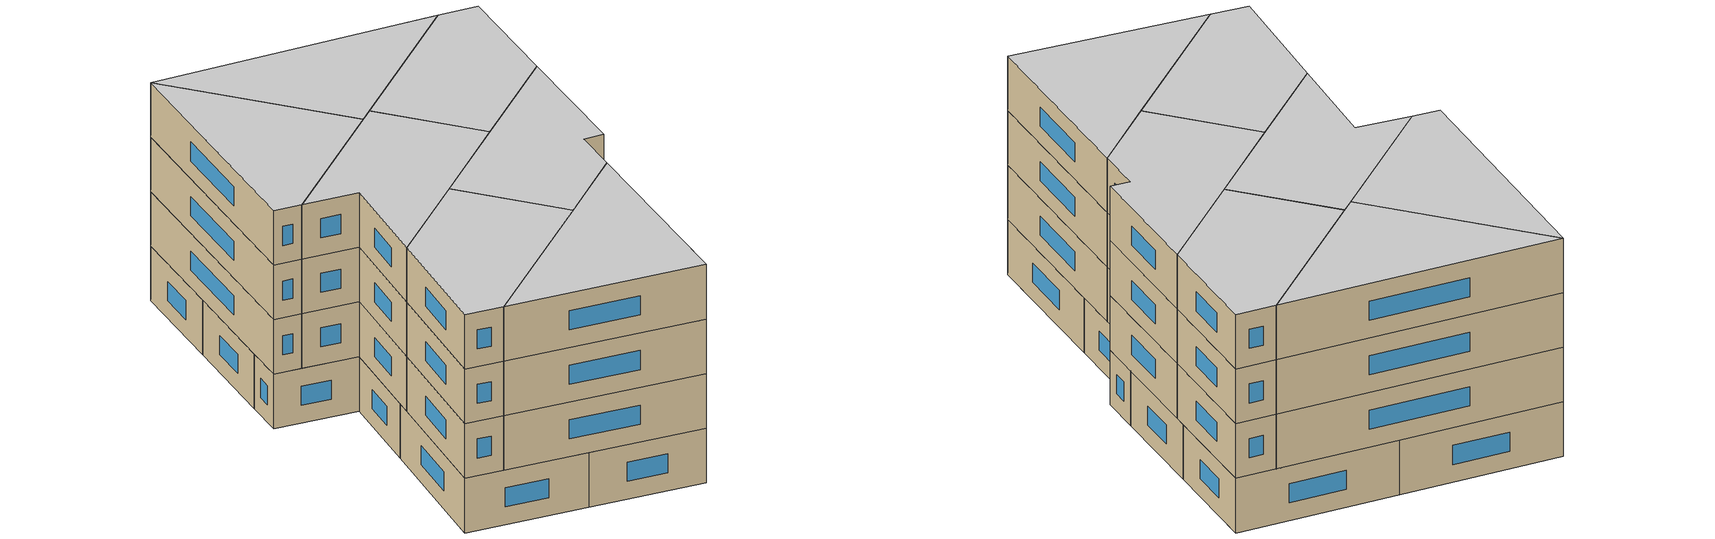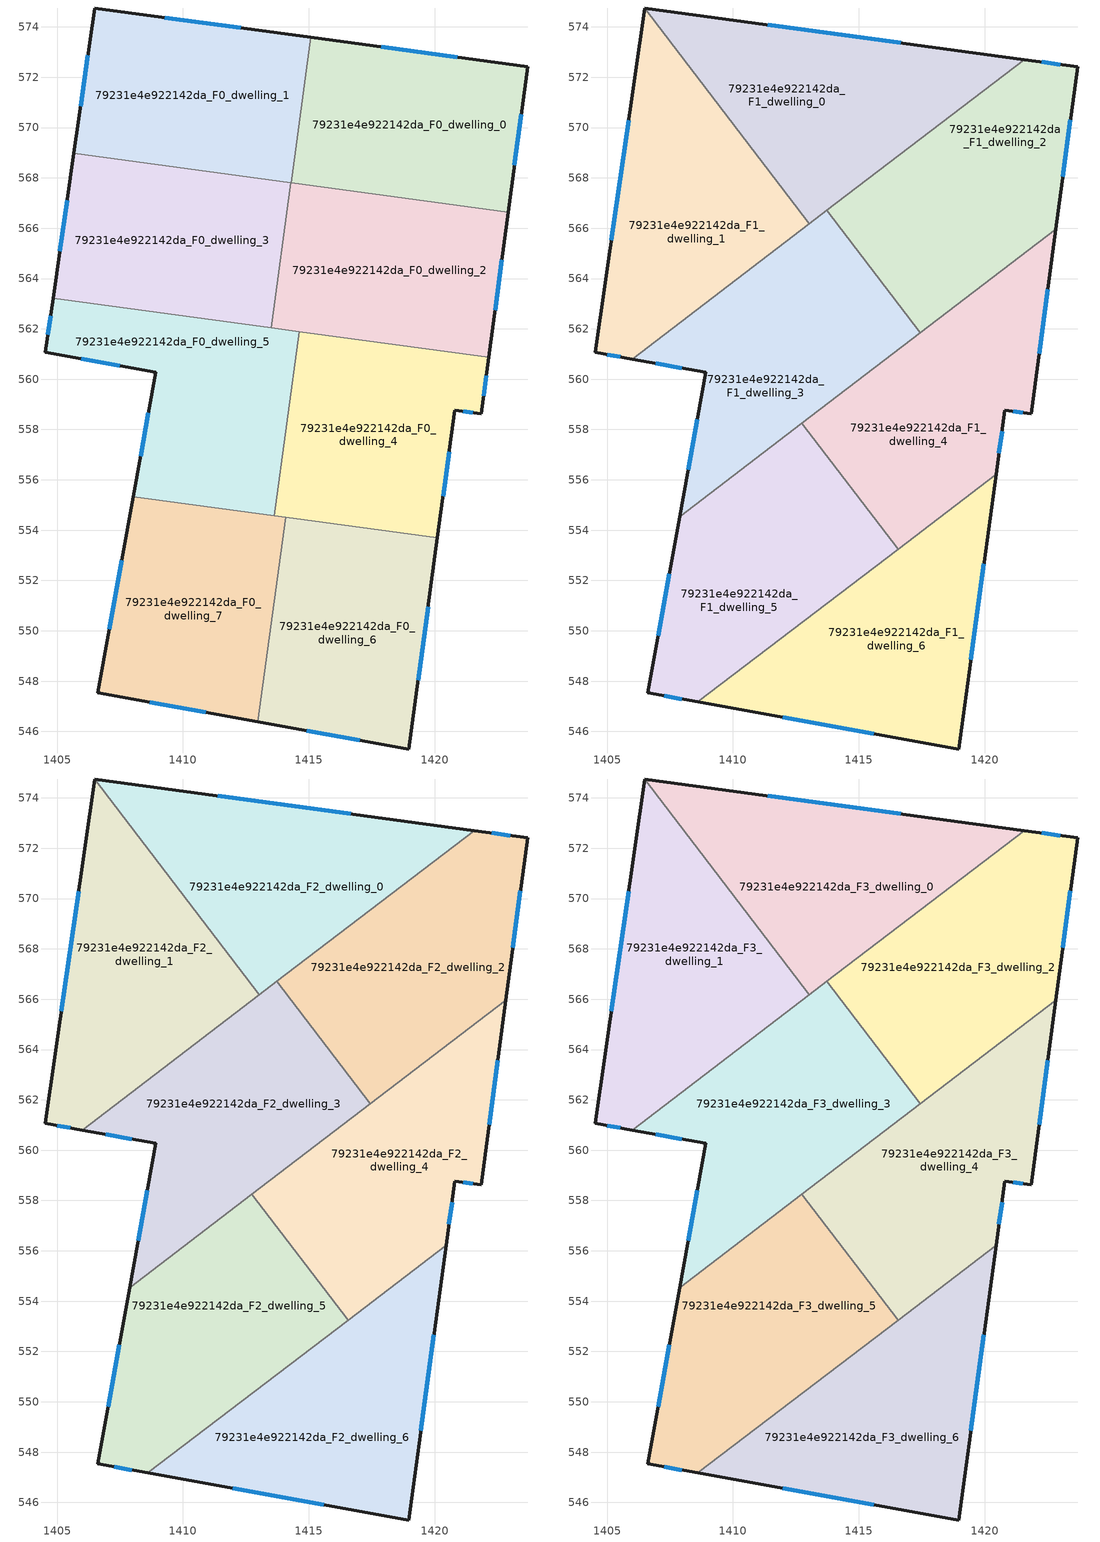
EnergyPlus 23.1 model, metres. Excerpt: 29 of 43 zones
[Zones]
79231e4e922142da_F0_dwelling_0
 floor ground (EU_floor_Construction): 1423.69,572.41 1422.92,566.63 1414.3,567.8 1415.08,573.58 z0
 wall outside (EU_wall_Construction): 1422.92,566.63 1423.69,572.41 1415.08,573.58 z0:3
 wall to 79231e4e922142da_F0_dwelling_1 (EU_wall_Construction): 1415.08,573.58 1414.3,567.8 z0:3
 wall to 79231e4e922142da_F0_dwelling_2 (EU_wall_Construction): 1414.3,567.8 1422.92,566.63 z0:3
 window (EU_Window_Construction): 1420.89,572.79 1417.88,573.2 / 1423.17,568.51 1423.44,570.53 z0.98:2.02
79231e4e922142da_F0_dwelling_1
 floor ground (EU_floor_Construction): 1415.08,573.58 1414.3,567.8 1405.66,568.98 1406.48,574.75 z0
 wall outside (EU_wall_Construction): 1415.08,573.58 1406.48,574.75 1405.66,568.98 z0:3
 wall to 79231e4e922142da_F0_dwelling_3 (EU_wall_Construction): 1405.66,568.98 1414.29,567.8 z0:3
 wall to 79231e4e922142da_F0_dwelling_2 (EU_wall_Construction): 1414.29,567.8 1414.3,567.8 z0:3
 window (EU_Window_Construction): 1412.29,573.96 1409.28,574.37 / 1406.22,572.87 1405.93,570.85 z0.98:2.02
79231e4e922142da_F0_dwelling_2
 floor ground (EU_floor_Construction): 1422.92,566.63 1422.15,560.86 1413.5,562.04 1414.29,567.8 z0
 wall outside (EU_wall_Construction): 1422.15,560.86 1422.92,566.63 z0:3
 wall to 79231e4e922142da_F0_dwelling_3 (EU_wall_Construction): 1414.29,567.8 1413.5,562.04 z0:3
 wall to 79231e4e922142da_F0_dwelling_4 (EU_wall_Construction): 1414.62,561.89 1422.15,560.86 z0:3
 wall to 79231e4e922142da_F0_dwelling_5 (EU_wall_Construction): 1413.5,562.04 1414.62,561.89 z0:3
 window (EU_Window_Construction): 1422.4,562.74 1422.67,564.75 z0.98:2.02
79231e4e922142da_F0_dwelling_3
 floor ground (EU_floor_Construction): 1414.29,567.8 1413.5,562.04 1404.84,563.22 1405.66,568.98 z0
 wall outside (EU_wall_Construction): 1405.66,568.98 1404.84,563.22 z0:3
 wall to 79231e4e922142da_F0_dwelling_5 (EU_wall_Construction): 1404.84,563.22 1413.5,562.04 z0:3
 window (EU_Window_Construction): 1405.39,567.1 1405.11,565.09 z0.98:2.02
 ceiling adiabatic (EU_roof_Construction): 1413.5,562.04 1414.07,566.25 1413.72,566.71 1408.5,562.72 z3
79231e4e922142da_F0_dwelling_4
 floor ground (EU_floor_Construction): 1422.15,560.86 1421.85,558.62 1420.8,558.76 1420.11,553.69 1413.62,554.58 1414.62,561.89 z0
 wall outside (EU_wall_Construction): 1420.11,553.69 1420.8,558.76 1421.85,558.62 1422.15,560.86 z0:3
 wall to 79231e4e922142da_F0_dwelling_5 (EU_wall_Construction): 1414.62,561.89 1413.62,554.58 z0:3
 wall to 79231e4e922142da_F0_dwelling_6 (EU_wall_Construction): 1414.08,554.51 1420.11,553.69 z0:3
 wall to 79231e4e922142da_F0_dwelling_7 (EU_wall_Construction): 1413.62,554.57 1414.08,554.51 z0:3
 window (EU_Window_Construction): 1421.95,559.35 1422.06,560.13 / 1421.15,558.72 1421.51,558.67 / 1420.34,555.34 1420.58,557.11 z0.98:2.02
 ceiling adiabatic (EU_roof_Construction): 1417.07,561.55 1414.62,561.89 1414.28,559.43 z3
79231e4e922142da_F0_dwelling_5
 floor ground (EU_floor_Construction): 1414.62,561.89 1413.62,554.58 1408.02,555.34 1408.91,560.27 1404.53,561.06 1404.84,563.22 z0
 wall outside (EU_wall_Construction): 1404.84,563.22 1404.53,561.06 1408.91,560.27 1408.02,555.34 z0:3
 wall to 79231e4e922142da_F0_dwelling_7 (EU_wall_Construction): 1408.02,555.34 1413.62,554.58 z0:3
 window (EU_Window_Construction): 1405.96,560.81 1407.49,560.53 / 1404.74,562.52 1404.63,561.76 / 1408.62,558.67 1408.31,556.94 z0.98:2.02
79231e4e922142da_F0_dwelling_6
 floor ground (EU_floor_Construction): 1420.11,553.69 1418.97,545.3 1412.98,546.38 1414.08,554.51 z0
 wall outside (EU_wall_Construction): 1412.98,546.38 1418.97,545.3 1420.11,553.69 z0:3
 wall to 79231e4e922142da_F0_dwelling_7 (EU_wall_Construction): 1414.08,554.51 1412.98,546.38 z0:3
 window (EU_Window_Construction): 1414.93,546.03 1417.02,545.65 / 1419.35,548.03 1419.74,550.96 z0.98:2.02
79231e4e922142da_F0_dwelling_7
 floor ground (EU_floor_Construction): 1414.08,554.51 1412.98,546.38 1406.61,547.53 1408.02,555.34 z0
 wall outside (EU_wall_Construction): 1408.02,555.34 1406.61,547.53 1412.98,546.38 z0:3
 window (EU_Window_Construction): 1408.68,547.16 1410.91,546.76 / 1407.56,552.8 1407.07,550.07 z0.98:2.02
79231e4e922142da_F1_dwelling_0
 floor to 79231e4e922142da_F0_dwelling_1 (EU_floor_Construction): 1415.08,573.58 1414.3,567.8 1411.5,568.18 1406.48,574.75 z3
 floor to 79231e4e922142da_F0_dwelling_0 (EU_floor_Construction): 1421.57,572.7 1415.03,567.7 1414.3,567.8 1415.08,573.58 z3
 floor to 79231e4e922142da_F0_dwelling_3 (EU_floor_Construction): 1414.29,567.8 1414.18,567.06 1413.03,566.18 1411.5,568.18 z3
 floor to 79231e4e922142da_F0_dwelling_2 (EU_floor_Construction): 1415.03,567.7 1414.18,567.06 1414.29,567.8 z3
 wall outside (EU_wall_Construction): 1421.57,572.7 1406.48,574.75 z3:6
 wall to 79231e4e922142da_F1_dwelling_1 (EU_wall_Construction): 1406.48,574.75 1413.03,566.18 z3:6
 wall to 79231e4e922142da_F1_dwelling_2 (EU_wall_Construction): 1413.72,566.71 1421.57,572.7 z3:6
 wall to 79231e4e922142da_F1_dwelling_3 (EU_wall_Construction): 1413.03,566.18 1413.72,566.71 z3:6
 window (EU_Window_Construction): 1416.67,573.37 1411.39,574.08 z3.98:5.02
79231e4e922142da_F1_dwelling_1
 floor to 79231e4e922142da_F0_dwelling_3 (EU_floor_Construction): 1411.5,568.18 1413.03,566.18 1408.5,562.72 1404.84,563.22 1405.66,568.98 z3
 floor to 79231e4e922142da_F0_dwelling_5 (EU_floor_Construction): 1408.5,562.72 1405.99,560.8 1404.53,561.06 1404.84,563.22 z3
 floor to 79231e4e922142da_F0_dwelling_1 (EU_floor_Construction): 1406.48,574.75 1411.5,568.18 1405.66,568.98 z3
 wall outside (EU_wall_Construction): 1406.48,574.75 1404.53,561.06 1405.99,560.8 z3:6
 wall to 79231e4e922142da_F1_dwelling_3 (EU_wall_Construction): 1405.99,560.8 1413.03,566.18 z3:6
 window (EU_Window_Construction): 1405.85,570.3 1405.17,565.51 / 1405.01,560.98 1405.51,560.89 z3.98:5.02
79231e4e922142da_F1_dwelling_2
 floor to 79231e4e922142da_F0_dwelling_0 (EU_floor_Construction): 1423.69,572.41 1422.92,566.63 1415.03,567.7 1421.57,572.7 z3
 floor to 79231e4e922142da_F0_dwelling_2 (EU_floor_Construction): 1422.92,566.63 1422.83,565.95 1417.44,561.84 1414.07,566.25 1414.18,567.06 1415.03,567.7 z3
 floor to 79231e4e922142da_F0_dwelling_3 (EU_floor_Construction): 1414.18,567.06 1414.07,566.25 1413.72,566.71 z3
 wall outside (EU_wall_Construction): 1422.83,565.95 1423.69,572.41 1421.57,572.7 z3:6
 wall to 79231e4e922142da_F1_dwelling_3 (EU_wall_Construction): 1413.72,566.71 1417.44,561.84 z3:6
 wall to 79231e4e922142da_F1_dwelling_4 (EU_wall_Construction): 1417.44,561.84 1422.83,565.95 z3:6
 window (EU_Window_Construction): 1423.11,568.05 1423.41,570.31 / 1423,572.5 1422.26,572.61 z3.98:5.02
79231e4e922142da_F1_dwelling_3
 floor to 79231e4e922142da_F0_dwelling_5 (EU_floor_Construction): 1414.62,561.89 1414.28,559.43 1408.79,555.23 1408.02,555.34 1408.91,560.27 1405.99,560.8 1408.5,562.72 z3
 floor to 79231e4e922142da_F0_dwelling_7 (EU_floor_Construction): 1408.79,555.23 1407.88,554.54 1408.02,555.34 z3
 floor to 79231e4e922142da_F0_dwelling_2 (EU_floor_Construction): 1414.07,566.25 1417.44,561.84 1417.07,561.55 1413.5,562.04 z3
 floor adiabatic (EU_floor_Construction): 1414.07,566.25 1413.5,562.04 1417.07,561.55 1414.28,559.43 1414.62,561.89 1408.5,562.72 1413.72,566.71 z3
 wall outside (EU_wall_Construction): 1405.99,560.8 1408.91,560.27 1407.88,554.54 z3:6
 wall to 79231e4e922142da_F1_dwelling_5 (EU_wall_Construction): 1407.88,554.54 1412.74,558.25 z3:6
 wall to 79231e4e922142da_F1_dwelling_4 (EU_wall_Construction): 1412.74,558.25 1417.44,561.84 z3:6
 window (EU_Window_Construction): 1406.94,560.63 1407.96,560.44 / 1408.58,558.41 1408.22,556.4 z3.98:5.02
79231e4e922142da_F1_dwelling_4
 floor to 79231e4e922142da_F0_dwelling_2 (EU_floor_Construction): 1422.83,565.95 1422.15,560.86 1417.07,561.55 z3
 floor to 79231e4e922142da_F0_dwelling_4 (EU_floor_Construction): 1422.15,560.86 1421.85,558.62 1420.8,558.76 1420.46,556.22 1417.6,554.03 1415.77,554.28 1413.91,556.72 1414.28,559.43 1417.07,561.55 z3
 floor to 79231e4e922142da_F0_dwelling_5 (EU_floor_Construction): 1414.28,559.43 1413.91,556.72 1412.74,558.25 z3
 floor to 79231e4e922142da_F0_dwelling_6 (EU_floor_Construction): 1417.6,554.03 1416.56,553.25 1415.77,554.28 z3
 wall outside (EU_wall_Construction): 1420.46,556.22 1420.8,558.76 1421.85,558.62 1422.83,565.95 z3:6
 wall to 79231e4e922142da_F1_dwelling_5 (EU_wall_Construction): 1412.74,558.25 1416.56,553.25 z3:6
 wall to 79231e4e922142da_F1_dwelling_6 (EU_wall_Construction): 1416.56,553.25 1420.46,556.22 z3:6
 window (EU_Window_Construction): 1422.17,561.01 1422.51,563.57 / 1421.15,558.72 1421.51,558.67 / 1420.57,557.05 1420.69,557.93 z3.98:5.02
79231e4e922142da_F1_dwelling_5
 floor to 79231e4e922142da_F0_dwelling_7 (EU_floor_Construction): 1414.08,554.51 1413.6,550.99 1408.61,547.17 1406.61,547.53 1407.88,554.54 1408.79,555.23 z3
 floor to 79231e4e922142da_F0_dwelling_5 (EU_floor_Construction): 1412.74,558.25 1413.91,556.72 1413.62,554.58 1408.79,555.23 z3
 floor to 79231e4e922142da_F0_dwelling_6 (EU_floor_Construction): 1415.77,554.28 1416.56,553.25 1413.6,550.99 1414.08,554.51 z3
 floor to 79231e4e922142da_F0_dwelling_4 (EU_floor_Construction): 1413.91,556.72 1415.77,554.28 1413.62,554.58 z3
 wall outside (EU_wall_Construction): 1407.88,554.54 1406.61,547.53 1408.61,547.17 z3:6
 wall to 79231e4e922142da_F1_dwelling_6 (EU_wall_Construction): 1408.61,547.17 1416.56,553.25 z3:6
 window (EU_Window_Construction): 1407.47,552.26 1407.03,549.81 / 1407.26,547.41 1407.96,547.29 z3.98:5.02
79231e4e922142da_F1_dwelling_6
 floor to 79231e4e922142da_F0_dwelling_6 (EU_floor_Construction): 1420.11,553.69 1418.97,545.3 1412.98,546.38 1413.6,550.99 1417.6,554.03 z3
 floor to 79231e4e922142da_F0_dwelling_7 (EU_floor_Construction): 1413.6,550.99 1412.98,546.38 1408.61,547.17 z3
 floor to 79231e4e922142da_F0_dwelling_4 (EU_floor_Construction): 1420.46,556.22 1420.11,553.69 1417.6,554.03 z3
 wall outside (EU_wall_Construction): 1408.61,547.17 1418.97,545.3 1420.46,556.22 z3:6
 window (EU_Window_Construction): 1419.46,548.85 1419.98,552.67 / 1411.98,546.56 1415.6,545.91 z3.98:5.02
79231e4e922142da_F2_dwelling_0
 floor to 79231e4e922142da_F1_dwelling_0 (EU_floor_Construction): 1421.57,572.7 1413.03,566.18 1406.48,574.75 z6
 wall outside (EU_wall_Construction): 1421.57,572.7 1406.48,574.75 z6:9
 wall to 79231e4e922142da_F2_dwelling_1 (EU_wall_Construction): 1406.48,574.75 1413.03,566.18 z6:9
 wall to 79231e4e922142da_F2_dwelling_2 (EU_wall_Construction): 1413.72,566.71 1421.57,572.7 z6:9
 wall to 79231e4e922142da_F2_dwelling_3 (EU_wall_Construction): 1413.03,566.18 1413.72,566.71 z6:9
 window (EU_Window_Construction): 1416.67,573.37 1411.39,574.08 z6.98:8.02
79231e4e922142da_F2_dwelling_1
 floor to 79231e4e922142da_F1_dwelling_1 (EU_floor_Construction): 1406.48,574.75 1413.03,566.18 1405.99,560.8 1404.53,561.06 z6
 wall outside (EU_wall_Construction): 1406.48,574.75 1404.53,561.06 1405.99,560.8 z6:9
 wall to 79231e4e922142da_F2_dwelling_3 (EU_wall_Construction): 1405.99,560.8 1413.03,566.18 z6:9
 window (EU_Window_Construction): 1405.85,570.3 1405.17,565.51 / 1405.01,560.98 1405.51,560.89 z6.98:8.02
79231e4e922142da_F2_dwelling_2
 floor to 79231e4e922142da_F1_dwelling_2 (EU_floor_Construction): 1423.69,572.41 1422.83,565.95 1417.44,561.84 1413.72,566.71 1421.57,572.7 z6
 wall outside (EU_wall_Construction): 1422.83,565.95 1423.69,572.41 1421.57,572.7 z6:9
 wall to 79231e4e922142da_F2_dwelling_3 (EU_wall_Construction): 1413.72,566.71 1417.44,561.84 z6:9
 wall to 79231e4e922142da_F2_dwelling_4 (EU_wall_Construction): 1417.44,561.84 1422.83,565.95 z6:9
 window (EU_Window_Construction): 1423.11,568.05 1423.41,570.31 / 1423,572.5 1422.26,572.61 z6.98:8.02
79231e4e922142da_F2_dwelling_3
 floor to 79231e4e922142da_F1_dwelling_3 (EU_floor_Construction): 1413.72,566.71 1417.44,561.84 1407.88,554.54 1408.91,560.27 1405.99,560.8 z6
 wall outside (EU_wall_Construction): 1405.99,560.8 1408.91,560.27 1407.88,554.54 z6:9
 wall to 79231e4e922142da_F2_dwelling_5 (EU_wall_Construction): 1407.88,554.54 1412.74,558.25 z6:9
 wall to 79231e4e922142da_F2_dwelling_4 (EU_wall_Construction): 1412.74,558.25 1417.44,561.84 z6:9
 window (EU_Window_Construction): 1406.94,560.63 1407.96,560.44 / 1408.58,558.41 1408.22,556.4 z6.98:8.02
79231e4e922142da_F2_dwelling_4
 floor to 79231e4e922142da_F1_dwelling_4 (EU_floor_Construction): 1422.83,565.95 1421.85,558.62 1420.8,558.76 1420.46,556.22 1416.56,553.25 1412.74,558.25 z6
 wall outside (EU_wall_Construction): 1420.46,556.22 1420.8,558.76 1421.85,558.62 1422.83,565.95 z6:9
 wall to 79231e4e922142da_F2_dwelling_5 (EU_wall_Construction): 1412.74,558.25 1416.56,553.25 z6:9
 wall to 79231e4e922142da_F2_dwelling_6 (EU_wall_Construction): 1416.56,553.25 1420.46,556.22 z6:9
 window (EU_Window_Construction): 1422.17,561.01 1422.51,563.57 / 1421.15,558.72 1421.51,558.67 / 1420.57,557.05 1420.69,557.93 z6.98:8.02
79231e4e922142da_F2_dwelling_5
 floor to 79231e4e922142da_F1_dwelling_5 (EU_floor_Construction): 1412.74,558.25 1416.56,553.25 1408.61,547.17 1406.61,547.53 1407.88,554.54 z6
 wall outside (EU_wall_Construction): 1407.88,554.54 1406.61,547.53 1408.61,547.17 z6:9
 wall to 79231e4e922142da_F2_dwelling_6 (EU_wall_Construction): 1408.61,547.17 1416.56,553.25 z6:9
 window (EU_Window_Construction): 1407.47,552.26 1407.03,549.81 / 1407.26,547.41 1407.96,547.29 z6.98:8.02
79231e4e922142da_F2_dwelling_6
 floor to 79231e4e922142da_F1_dwelling_6 (EU_floor_Construction): 1420.46,556.22 1418.97,545.3 1408.61,547.17 z6
 wall outside (EU_wall_Construction): 1408.61,547.17 1418.97,545.3 1420.46,556.22 z6:9
 window (EU_Window_Construction): 1419.46,548.85 1419.98,552.67 / 1411.98,546.56 1415.6,545.91 z6.98:8.02
79231e4e922142da_F3_dwelling_0
 floor to 79231e4e922142da_F2_dwelling_0 (EU_floor_Construction): 1421.57,572.7 1413.03,566.18 1406.48,574.75 z9
 wall outside (EU_wall_Construction): 1421.57,572.7 1406.48,574.75 z9:12
 wall to 79231e4e922142da_F3_dwelling_1 (EU_wall_Construction): 1406.48,574.75 1413.03,566.18 z9:12
 wall to 79231e4e922142da_F3_dwelling_2 (EU_wall_Construction): 1413.72,566.71 1421.57,572.7 z9:12
 wall to 79231e4e922142da_F3_dwelling_3 (EU_wall_Construction): 1413.03,566.18 1413.72,566.71 z9:12
 window (EU_Window_Construction): 1416.67,573.37 1411.39,574.08 z9.98:11.02
 ceiling to 79231e4e922142da_F4_dwelling_0 (EU_floor_Construction): 1421.57,572.7 1406.48,574.75 1413.03,566.18 z12
79231e4e922142da_F3_dwelling_1
 floor to 79231e4e922142da_F2_dwelling_1 (EU_floor_Construction): 1406.48,574.75 1413.03,566.18 1405.99,560.8 1404.53,561.06 z9
 wall outside (EU_wall_Construction): 1406.48,574.75 1404.53,561.06 1405.99,560.8 z9:12
 wall to 79231e4e922142da_F3_dwelling_3 (EU_wall_Construction): 1405.99,560.8 1413.03,566.18 z9:12
 window (EU_Window_Construction): 1405.85,570.3 1405.17,565.51 / 1405.01,560.98 1405.51,560.89 z9.98:11.02
 ceiling to 79231e4e922142da_F4_dwelling_1 (EU_floor_Construction): 1413.03,566.18 1406.48,574.75 1404.53,561.06 1405.99,560.8 z12
79231e4e922142da_F3_dwelling_2
 floor to 79231e4e922142da_F2_dwelling_2 (EU_floor_Construction): 1423.69,572.41 1422.83,565.95 1417.44,561.84 1413.72,566.71 1421.57,572.7 z9
 wall outside (EU_wall_Construction): 1422.83,565.95 1423.69,572.41 1421.57,572.7 z9:12
 wall to 79231e4e922142da_F3_dwelling_3 (EU_wall_Construction): 1413.72,566.71 1417.44,561.84 z9:12
 wall to 79231e4e922142da_F3_dwelling_4 (EU_wall_Construction): 1417.44,561.84 1422.83,565.95 z9:12
 window (EU_Window_Construction): 1423.11,568.05 1423.41,570.31 / 1423,572.5 1422.26,572.61 z9.98:11.02
 ceiling to 79231e4e922142da_F4_dwelling_2 (EU_floor_Construction): 1422.83,565.95 1423.69,572.41 1421.57,572.7 1413.72,566.71 1417.44,561.84 z12
79231e4e922142da_F3_dwelling_3
 floor to 79231e4e922142da_F2_dwelling_3 (EU_floor_Construction): 1413.72,566.71 1417.44,561.84 1407.88,554.54 1408.91,560.27 1405.99,560.8 z9
 wall outside (EU_wall_Construction): 1405.99,560.8 1408.91,560.27 1407.88,554.54 z9:12
 wall to 79231e4e922142da_F3_dwelling_5 (EU_wall_Construction): 1407.88,554.54 1412.74,558.25 z9:12
 wall to 79231e4e922142da_F3_dwelling_4 (EU_wall_Construction): 1412.74,558.25 1417.44,561.84 z9:12
 window (EU_Window_Construction): 1406.94,560.63 1407.96,560.44 / 1408.58,558.41 1408.22,556.4 z9.98:11.02
 ceiling to 79231e4e922142da_F4_dwelling_3 (EU_floor_Construction): 1417.44,561.84 1413.72,566.71 1405.99,560.8 1408.91,560.27 1407.88,554.54 z12
79231e4e922142da_F3_dwelling_4
 floor to 79231e4e922142da_F2_dwelling_4 (EU_floor_Construction): 1422.83,565.95 1421.85,558.62 1420.8,558.76 1420.46,556.22 1416.56,553.25 1412.74,558.25 z9
 wall outside (EU_wall_Construction): 1420.46,556.22 1420.8,558.76 1421.85,558.62 1422.83,565.95 z9:12
 wall to 79231e4e922142da_F3_dwelling_5 (EU_wall_Construction): 1412.74,558.25 1416.56,553.25 z9:12
 wall to 79231e4e922142da_F3_dwelling_6 (EU_wall_Construction): 1416.56,553.25 1420.46,556.22 z9:12
 window (EU_Window_Construction): 1422.17,561.01 1422.51,563.57 / 1421.15,558.72 1421.51,558.67 / 1420.57,557.05 1420.69,557.93 z9.98:11.02
 ceiling to 79231e4e922142da_F4_dwelling_4 (EU_floor_Construction): 1420.46,556.22 1420.8,558.76 1421.85,558.62 1422.83,565.95 1412.74,558.25 1416.56,553.25 z12
79231e4e922142da_F3_dwelling_5
 floor to 79231e4e922142da_F2_dwelling_5 (EU_floor_Construction): 1412.74,558.25 1416.56,553.25 1408.61,547.17 1406.61,547.53 1407.88,554.54 z9
 wall outside (EU_wall_Construction): 1407.88,554.54 1406.61,547.53 1408.61,547.17 z9:12
 wall to 79231e4e922142da_F3_dwelling_6 (EU_wall_Construction): 1408.61,547.17 1416.56,553.25 z9:12
 window (EU_Window_Construction): 1407.47,552.26 1407.03,549.81 / 1407.26,547.41 1407.96,547.29 z9.98:11.02
 ceiling to 79231e4e922142da_F4_dwelling_5 (EU_floor_Construction): 1416.56,553.25 1412.74,558.25 1407.88,554.54 1406.61,547.53 1408.61,547.17 z12
79231e4e922142da_F3_dwelling_6
 floor to 79231e4e922142da_F2_dwelling_6 (EU_floor_Construction): 1420.46,556.22 1418.97,545.3 1408.61,547.17 z9
 wall outside (EU_wall_Construction): 1408.61,547.17 1418.97,545.3 1420.46,556.22 z9:12
 window (EU_Window_Construction): 1419.46,548.85 1419.98,552.67 / 1411.98,546.56 1415.6,545.91 z9.98:11.02
 ceiling to 79231e4e922142da_F4_dwelling_6 (EU_floor_Construction): 1418.97,545.3 1420.46,556.22 1408.61,547.17 z12
[Building]
EU S2 Campaign: North Axis=0; Terrain=City; Solar Distribution=FullExterior
[Site:Location]
Bologna: Latitude=44.5; Longitude=11.25; Time Zone=1; Elevation=37
[SizingPeriod:WeatherFileDays]
AnnualSizingPeriod: Begin Month=1; Begin Day of Month=1; End Month=12; End Day of Month=31; Day of Week for Start Day=Monday; Use Weather File Daylight Saving Period=No; Use Weather File Rain and Snow Indicators=No
[MATERIAL]
EU_InternalMass_Material: Roughness=MediumRough; Thickness=0.1; Conductivity=1; Density=1800; Specific Heat=900; Thermal Absorptance=0.9; Solar Absorptance=0.7; Visible Absorptance=0.7
[MATERIAL:NOMASS] Roughness=MediumRough; Thermal Absorptance=0.9; Solar Absorptance=0.7; Visible Absorptance=0.7
Name | Thermal Resistance
EU_wall_NoMass | 0.905828
EU_roof_NoMass | 0.37593
EU_floor_NoMass | 0.67114
[WINDOWMATERIAL:SIMPLEGLAZINGSYSTEM]
EU_Window_SimpleGlazing: UFactor=4.52486; Solar Heat Gain Coefficient=0.85; Visible Transmittance=0.85
[CONSTRUCTION]
EU_wall_Construction: EU_wall_NoMass
EU_roof_Construction: EU_roof_NoMass
EU_floor_Construction: EU_floor_NoMass
EU_Window_Construction: EU_Window_SimpleGlazing
EU_InternalMass_Construction: EU_InternalMass_Material
[ZONE] Type=1; Multiplier=1; Ceiling Height=autocalculate; Floor Area=autocalculate; Part of Total Floor Area=Yes
Name | Volume
79231e4e922142da_F0_dwelling_0; 79231e4e922142da_F0_dwelling_4 | 152.213
79231e4e922142da_F1_dwelling_0; 79231e4e922142da_F2_dwelling_0; 79231e4e922142da_F3_dwelling_0 | 173.95
79231e4e922142da_F0_dwelling_1 | 152.204
79231e4e922142da_F1_dwelling_1; 79231e4e922142da_F2_dwelling_1; 79231e4e922142da_F3_dwelling_1 | 173.945
79231e4e922142da_F0_dwelling_2 | 152.216
79231e4e922142da_F1_dwelling_2; 79231e4e922142da_F2_dwelling_2; 79231e4e922142da_F3_dwelling_2 | 173.958
79231e4e922142da_F0_dwelling_3 | 152.225
79231e4e922142da_F1_dwelling_3; 79231e4e922142da_F2_dwelling_3; 79231e4e922142da_F3_dwelling_3 | 173.969
79231e4e922142da_F1_dwelling_4; 79231e4e922142da_F2_dwelling_4; 79231e4e922142da_F3_dwelling_4 | 173.939
79231e4e922142da_F0_dwelling_5 | 152.218
79231e4e922142da_F1_dwelling_5; 79231e4e922142da_F2_dwelling_5; 79231e4e922142da_F3_dwelling_5 | 173.966
79231e4e922142da_F0_dwelling_6 | 152.202
79231e4e922142da_F1_dwelling_6; 79231e4e922142da_F2_dwelling_6; 79231e4e922142da_F3_dwelling_6 | 173.943
79231e4e922142da_F0_dwelling_7 | 152.187
[INTERNALMASS] Construction=EU_InternalMass_Construction
Name | Zone or ZoneList | Surface Area
79231e4e922142da_F0_dwelling_0_EU_InternalMass | 79231e4e922142da_F0_dwelling_0 | 50.7383
79231e4e922142da_F0_dwelling_1_EU_InternalMass | 79231e4e922142da_F0_dwelling_1 | 50.7352
79231e4e922142da_F0_dwelling_2_EU_InternalMass | 79231e4e922142da_F0_dwelling_2 | 50.7384
79231e4e922142da_F0_dwelling_3_EU_InternalMass | 79231e4e922142da_F0_dwelling_3 | 50.7407
79231e4e922142da_F0_dwelling_4_EU_InternalMass | 79231e4e922142da_F0_dwelling_4 | 50.7368
79231e4e922142da_F0_dwelling_5_EU_InternalMass | 79231e4e922142da_F0_dwelling_5 | 50.7389
79231e4e922142da_F0_dwelling_6_EU_InternalMass | 79231e4e922142da_F0_dwelling_6 | 50.7343
79231e4e922142da_F0_dwelling_7_EU_InternalMass | 79231e4e922142da_F0_dwelling_7 | 50.7289
79231e4e922142da_F1_dwelling_0_EU_InternalMass | 79231e4e922142da_F1_dwelling_0 | 57.9856
79231e4e922142da_F1_dwelling_1_EU_InternalMass | 79231e4e922142da_F1_dwelling_1 | 57.9806
79231e4e922142da_F1_dwelling_2_EU_InternalMass | 79231e4e922142da_F1_dwelling_2 | 57.9852
79231e4e922142da_F1_dwelling_3_EU_InternalMass | 79231e4e922142da_F1_dwelling_3 | 57.9878
79231e4e922142da_F1_dwelling_4_EU_InternalMass | 79231e4e922142da_F1_dwelling_4 | 57.981
79231e4e922142da_F1_dwelling_5_EU_InternalMass | 79231e4e922142da_F1_dwelling_5 | 57.9901
79231e4e922142da_F1_dwelling_6_EU_InternalMass | 79231e4e922142da_F1_dwelling_6 | 57.981
79231e4e922142da_F2_dwelling_0_EU_InternalMass | 79231e4e922142da_F2_dwelling_0 | 57.9856
79231e4e922142da_F2_dwelling_1_EU_InternalMass | 79231e4e922142da_F2_dwelling_1 | 57.9806
79231e4e922142da_F2_dwelling_2_EU_InternalMass | 79231e4e922142da_F2_dwelling_2 | 57.9852
79231e4e922142da_F2_dwelling_3_EU_InternalMass | 79231e4e922142da_F2_dwelling_3 | 57.9878
79231e4e922142da_F2_dwelling_4_EU_InternalMass | 79231e4e922142da_F2_dwelling_4 | 57.981
79231e4e922142da_F2_dwelling_5_EU_InternalMass | 79231e4e922142da_F2_dwelling_5 | 57.9901
79231e4e922142da_F2_dwelling_6_EU_InternalMass | 79231e4e922142da_F2_dwelling_6 | 57.981
79231e4e922142da_F3_dwelling_0_EU_InternalMass | 79231e4e922142da_F3_dwelling_0 | 57.9856
79231e4e922142da_F3_dwelling_1_EU_InternalMass | 79231e4e922142da_F3_dwelling_1 | 57.9806
79231e4e922142da_F3_dwelling_2_EU_InternalMass | 79231e4e922142da_F3_dwelling_2 | 57.9852
79231e4e922142da_F3_dwelling_3_EU_InternalMass | 79231e4e922142da_F3_dwelling_3 | 57.9878
79231e4e922142da_F3_dwelling_4_EU_InternalMass | 79231e4e922142da_F3_dwelling_4 | 57.981
79231e4e922142da_F3_dwelling_5_EU_InternalMass | 79231e4e922142da_F3_dwelling_5 | 57.9901
79231e4e922142da_F3_dwelling_6_EU_InternalMass | 79231e4e922142da_F3_dwelling_6 | 57.981
[OTHEREQUIPMENT] Fuel Type=Electricity; Design Level Calculation Method=Watts/Area; Power per Zone Floor Area=1; Fraction Latent=0; Fraction Radiant=0; Fraction Lost=0; Carbon Dioxide Generation Rate=0; EndUse Subcategory=EU_Step8_InternalGains
Name | Zone or ZoneList or Space or SpaceList | Schedule
EU_Step8_InternalGain_79231e4e922142da_F0_dwelling_0_f000 | 79231e4e922142da_F0_dwelling_0 | EU_Step8_GainSchedule_79231e4e922142da_F0_dwelling_0_f000
EU_Step8_InternalGain_79231e4e922142da_F0_dwelling_1_f000 | 79231e4e922142da_F0_dwelling_1 | EU_Step8_GainSchedule_79231e4e922142da_F0_dwelling_1_f000
EU_Step8_InternalGain_79231e4e922142da_F0_dwelling_2_f000 | 79231e4e922142da_F0_dwelling_2 | EU_Step8_GainSchedule_79231e4e922142da_F0_dwelling_2_f000
EU_Step8_InternalGain_79231e4e922142da_F0_dwelling_3_f000 | 79231e4e922142da_F0_dwelling_3 | EU_Step8_GainSchedule_79231e4e922142da_F0_dwelling_3_f000
EU_Step8_InternalGain_79231e4e922142da_F0_dwelling_4_f000 | 79231e4e922142da_F0_dwelling_4 | EU_Step8_GainSchedule_79231e4e922142da_F0_dwelling_4_f000
EU_Step8_InternalGain_79231e4e922142da_F0_dwelling_5_f000 | 79231e4e922142da_F0_dwelling_5 | EU_Step8_GainSchedule_79231e4e922142da_F0_dwelling_5_f000
EU_Step8_InternalGain_79231e4e922142da_F0_dwelling_6_f000 | 79231e4e922142da_F0_dwelling_6 | EU_Step8_GainSchedule_79231e4e922142da_F0_dwelling_6_f000
EU_Step8_InternalGain_79231e4e922142da_F0_dwelling_7_f000 | 79231e4e922142da_F0_dwelling_7 | EU_Step8_GainSchedule_79231e4e922142da_F0_dwelling_7_f000
EU_Step8_InternalGain_79231e4e922142da_F1_dwelling_0_f000 | 79231e4e922142da_F1_dwelling_0 | EU_Step8_GainSchedule_79231e4e922142da_F1_dwelling_0_f000
EU_Step8_InternalGain_79231e4e922142da_F1_dwelling_1_f000 | 79231e4e922142da_F1_dwelling_1 | EU_Step8_GainSchedule_79231e4e922142da_F1_dwelling_1_f000
EU_Step8_InternalGain_79231e4e922142da_F1_dwelling_2_f000 | 79231e4e922142da_F1_dwelling_2 | EU_Step8_GainSchedule_79231e4e922142da_F1_dwelling_2_f000
EU_Step8_InternalGain_79231e4e922142da_F1_dwelling_3_f000 | 79231e4e922142da_F1_dwelling_3 | EU_Step8_GainSchedule_79231e4e922142da_F1_dwelling_3_f000
EU_Step8_InternalGain_79231e4e922142da_F1_dwelling_4_f000 | 79231e4e922142da_F1_dwelling_4 | EU_Step8_GainSchedule_79231e4e922142da_F1_dwelling_4_f000
EU_Step8_InternalGain_79231e4e922142da_F1_dwelling_5_f000 | 79231e4e922142da_F1_dwelling_5 | EU_Step8_GainSchedule_79231e4e922142da_F1_dwelling_5_f000
EU_Step8_InternalGain_79231e4e922142da_F1_dwelling_6_f000 | 79231e4e922142da_F1_dwelling_6 | EU_Step8_GainSchedule_79231e4e922142da_F1_dwelling_6_f000
EU_Step8_InternalGain_79231e4e922142da_F2_dwelling_0_f000 | 79231e4e922142da_F2_dwelling_0 | EU_Step8_GainSchedule_79231e4e922142da_F2_dwelling_0_f000
EU_Step8_InternalGain_79231e4e922142da_F2_dwelling_1_f000 | 79231e4e922142da_F2_dwelling_1 | EU_Step8_GainSchedule_79231e4e922142da_F2_dwelling_1_f000
EU_Step8_InternalGain_79231e4e922142da_F2_dwelling_2_f000 | 79231e4e922142da_F2_dwelling_2 | EU_Step8_GainSchedule_79231e4e922142da_F2_dwelling_2_f000
EU_Step8_InternalGain_79231e4e922142da_F2_dwelling_3_f000 | 79231e4e922142da_F2_dwelling_3 | EU_Step8_GainSchedule_79231e4e922142da_F2_dwelling_3_f000
EU_Step8_InternalGain_79231e4e922142da_F2_dwelling_4_f000 | 79231e4e922142da_F2_dwelling_4 | EU_Step8_GainSchedule_79231e4e922142da_F2_dwelling_4_f000
EU_Step8_InternalGain_79231e4e922142da_F2_dwelling_5_f000 | 79231e4e922142da_F2_dwelling_5 | EU_Step8_GainSchedule_79231e4e922142da_F2_dwelling_5_f000
EU_Step8_InternalGain_79231e4e922142da_F2_dwelling_6_f000 | 79231e4e922142da_F2_dwelling_6 | EU_Step8_GainSchedule_79231e4e922142da_F2_dwelling_6_f000
EU_Step8_InternalGain_79231e4e922142da_F3_dwelling_0_f000 | 79231e4e922142da_F3_dwelling_0 | EU_Step8_GainSchedule_79231e4e922142da_F3_dwelling_0_f000
EU_Step8_InternalGain_79231e4e922142da_F3_dwelling_1_f000 | 79231e4e922142da_F3_dwelling_1 | EU_Step8_GainSchedule_79231e4e922142da_F3_dwelling_1_f000
EU_Step8_InternalGain_79231e4e922142da_F3_dwelling_2_f000 | 79231e4e922142da_F3_dwelling_2 | EU_Step8_GainSchedule_79231e4e922142da_F3_dwelling_2_f000
EU_Step8_InternalGain_79231e4e922142da_F3_dwelling_3_f000 | 79231e4e922142da_F3_dwelling_3 | EU_Step8_GainSchedule_79231e4e922142da_F3_dwelling_3_f000
EU_Step8_InternalGain_79231e4e922142da_F3_dwelling_4_f000 | 79231e4e922142da_F3_dwelling_4 | EU_Step8_GainSchedule_79231e4e922142da_F3_dwelling_4_f000
EU_Step8_InternalGain_79231e4e922142da_F3_dwelling_5_f000 | 79231e4e922142da_F3_dwelling_5 | EU_Step8_GainSchedule_79231e4e922142da_F3_dwelling_5_f000
EU_Step8_InternalGain_79231e4e922142da_F3_dwelling_6_f000 | 79231e4e922142da_F3_dwelling_6 | EU_Step8_GainSchedule_79231e4e922142da_F3_dwelling_6_f000
[ZONEVENTILATION:DESIGNFLOWRATE] Schedule=EU_AlwaysOn; Design Flow Rate Calculation Method=AirChanges/Hour; Air Changes per Hour=0.73129; Ventilation Type=Natural; Fan Pressure Rise=0; Fan Total Efficiency=1; Constant Term Coefficient=1; Temperature Term Coefficient=0; Velocity Term Coefficient=0; Velocity Squared Term Coefficient=0; Minimum Indoor Temperature=-100; Maximum Indoor Temperature=100; Delta Temperature=-100; Minimum Outdoor Temperature=-100; Maximum Outdoor Temperature=100; Maximum Wind Speed=40
Name | Zone or ZoneList or Space or SpaceList
EU_ConstantAir_79231e4e922142da_F0_dwelling_0 | 79231e4e922142da_F0_dwelling_0
EU_ConstantAir_79231e4e922142da_F0_dwelling_1 | 79231e4e922142da_F0_dwelling_1
EU_ConstantAir_79231e4e922142da_F0_dwelling_2 | 79231e4e922142da_F0_dwelling_2
EU_ConstantAir_79231e4e922142da_F0_dwelling_3 | 79231e4e922142da_F0_dwelling_3
EU_ConstantAir_79231e4e922142da_F0_dwelling_4 | 79231e4e922142da_F0_dwelling_4
EU_ConstantAir_79231e4e922142da_F0_dwelling_5 | 79231e4e922142da_F0_dwelling_5
EU_ConstantAir_79231e4e922142da_F0_dwelling_6 | 79231e4e922142da_F0_dwelling_6
EU_ConstantAir_79231e4e922142da_F0_dwelling_7 | 79231e4e922142da_F0_dwelling_7
EU_ConstantAir_79231e4e922142da_F1_dwelling_0 | 79231e4e922142da_F1_dwelling_0
EU_ConstantAir_79231e4e922142da_F1_dwelling_1 | 79231e4e922142da_F1_dwelling_1
EU_ConstantAir_79231e4e922142da_F1_dwelling_2 | 79231e4e922142da_F1_dwelling_2
EU_ConstantAir_79231e4e922142da_F1_dwelling_3 | 79231e4e922142da_F1_dwelling_3
EU_ConstantAir_79231e4e922142da_F1_dwelling_4 | 79231e4e922142da_F1_dwelling_4
EU_ConstantAir_79231e4e922142da_F1_dwelling_5 | 79231e4e922142da_F1_dwelling_5
EU_ConstantAir_79231e4e922142da_F1_dwelling_6 | 79231e4e922142da_F1_dwelling_6
EU_ConstantAir_79231e4e922142da_F2_dwelling_0 | 79231e4e922142da_F2_dwelling_0
EU_ConstantAir_79231e4e922142da_F2_dwelling_1 | 79231e4e922142da_F2_dwelling_1
EU_ConstantAir_79231e4e922142da_F2_dwelling_2 | 79231e4e922142da_F2_dwelling_2
EU_ConstantAir_79231e4e922142da_F2_dwelling_3 | 79231e4e922142da_F2_dwelling_3
EU_ConstantAir_79231e4e922142da_F2_dwelling_4 | 79231e4e922142da_F2_dwelling_4
EU_ConstantAir_79231e4e922142da_F2_dwelling_5 | 79231e4e922142da_F2_dwelling_5
EU_ConstantAir_79231e4e922142da_F2_dwelling_6 | 79231e4e922142da_F2_dwelling_6
EU_ConstantAir_79231e4e922142da_F3_dwelling_0 | 79231e4e922142da_F3_dwelling_0
EU_ConstantAir_79231e4e922142da_F3_dwelling_1 | 79231e4e922142da_F3_dwelling_1
EU_ConstantAir_79231e4e922142da_F3_dwelling_2 | 79231e4e922142da_F3_dwelling_2
EU_ConstantAir_79231e4e922142da_F3_dwelling_3 | 79231e4e922142da_F3_dwelling_3
EU_ConstantAir_79231e4e922142da_F3_dwelling_4 | 79231e4e922142da_F3_dwelling_4
EU_ConstantAir_79231e4e922142da_F3_dwelling_5 | 79231e4e922142da_F3_dwelling_5
EU_ConstantAir_79231e4e922142da_F3_dwelling_6 | 79231e4e922142da_F3_dwelling_6
[HVACTEMPLATE:THERMOSTAT] Constant Heating Setpoint=20; Constant Cooling Setpoint=50
EU_HeatOnly_79231e4e922142da_F0_dwelling_0; EU_HeatOnly_79231e4e922142da_F0_dwelling_1; EU_HeatOnly_79231e4e922142da_F0_dwelling_2; EU_HeatOnly_79231e4e922142da_F0_dwelling_3; EU_HeatOnly_79231e4e922142da_F0_dwelling_4; EU_HeatOnly_79231e4e922142da_F0_dwelling_5; EU_HeatOnly_79231e4e922142da_F0_dwelling_6; EU_HeatOnly_79231e4e922142da_F0_dwelling_7; EU_HeatOnly_79231e4e922142da_F1_dwelling_0; EU_HeatOnly_79231e4e922142da_F1_dwelling_1; EU_HeatOnly_79231e4e922142da_F1_dwelling_2; EU_HeatOnly_79231e4e922142da_F1_dwelling_3; EU_HeatOnly_79231e4e922142da_F1_dwelling_4; EU_HeatOnly_79231e4e922142da_F1_dwelling_5; EU_HeatOnly_79231e4e922142da_F1_dwelling_6; EU_HeatOnly_79231e4e922142da_F2_dwelling_0; EU_HeatOnly_79231e4e922142da_F2_dwelling_1; EU_HeatOnly_79231e4e922142da_F2_dwelling_2; EU_HeatOnly_79231e4e922142da_F2_dwelling_3; EU_HeatOnly_79231e4e922142da_F2_dwelling_4; EU_HeatOnly_79231e4e922142da_F2_dwelling_5; EU_HeatOnly_79231e4e922142da_F2_dwelling_6; EU_HeatOnly_79231e4e922142da_F3_dwelling_0; EU_HeatOnly_79231e4e922142da_F3_dwelling_1; EU_HeatOnly_79231e4e922142da_F3_dwelling_2; EU_HeatOnly_79231e4e922142da_F3_dwelling_3; EU_HeatOnly_79231e4e922142da_F3_dwelling_4; EU_HeatOnly_79231e4e922142da_F3_dwelling_5; EU_HeatOnly_79231e4e922142da_F3_dwelling_6; EU_HeatOnly_79231e4e922142da_F4_dwelling_0; EU_HeatOnly_79231e4e922142da_F4_dwelling_1; EU_HeatOnly_79231e4e922142da_F4_dwelling_2; EU_HeatOnly_79231e4e922142da_F4_dwelling_3; EU_HeatOnly_79231e4e922142da_F4_dwelling_4; EU_HeatOnly_79231e4e922142da_F4_dwelling_5; EU_HeatOnly_79231e4e922142da_F4_dwelling_6; EU_HeatOnly_79231e4e922142da_F5_dwelling_0; EU_HeatOnly_79231e4e922142da_F5_dwelling_1; EU_HeatOnly_79231e4e922142da_F5_dwelling_2; EU_HeatOnly_79231e4e922142da_F5_dwelling_3; EU_HeatOnly_79231e4e922142da_F5_dwelling_4; EU_HeatOnly_79231e4e922142da_F5_dwelling_5; EU_HeatOnly_79231e4e922142da_F5_dwelling_6
[HVACTEMPLATE:ZONE:IDEALLOADSAIRSYSTEM] System Availability Schedule=EU_AlwaysOn; Maximum Heating Supply Air Temperature=50; Minimum Cooling Supply Air Temperature=13; Maximum Heating Supply Air Humidity Ratio=0.0156; Minimum Cooling Supply Air Humidity Ratio=0.0077; Heating Limit=NoLimit; Cooling Limit=NoLimit; Heating Availability Schedule=EU_AlwaysOn; Cooling Availability Schedule=EU_CoolingOff; Dehumidification Control Type=ConstantSensibleHeatRatio; Cooling Sensible Heat Ratio=0.7; Dehumidification Setpoint=60; Humidification Control Type=None; Humidification Setpoint=30; Outdoor Air Method=None; Outdoor Air Flow Rate per Person=0.00944; Outdoor Air Flow Rate per Zone Floor Area=0; Outdoor Air Flow Rate per Zone=0; Demand Controlled Ventilation Type=None; Outdoor Air Economizer Type=NoEconomizer; Heat Recovery Type=None; Sensible Heat Recovery Effectiveness=0.7; Latent Heat Recovery Effectiveness=0.65
Name | Template Thermostat
79231e4e922142da_F0_dwelling_0 | EU_HeatOnly_79231e4e922142da_F0_dwelling_0
79231e4e922142da_F0_dwelling_1 | EU_HeatOnly_79231e4e922142da_F0_dwelling_1
79231e4e922142da_F0_dwelling_2 | EU_HeatOnly_79231e4e922142da_F0_dwelling_2
79231e4e922142da_F0_dwelling_3 | EU_HeatOnly_79231e4e922142da_F0_dwelling_3
79231e4e922142da_F0_dwelling_4 | EU_HeatOnly_79231e4e922142da_F0_dwelling_4
79231e4e922142da_F0_dwelling_5 | EU_HeatOnly_79231e4e922142da_F0_dwelling_5
79231e4e922142da_F0_dwelling_6 | EU_HeatOnly_79231e4e922142da_F0_dwelling_6
79231e4e922142da_F0_dwelling_7 | EU_HeatOnly_79231e4e922142da_F0_dwelling_7
79231e4e922142da_F1_dwelling_0 | EU_HeatOnly_79231e4e922142da_F1_dwelling_0
79231e4e922142da_F1_dwelling_1 | EU_HeatOnly_79231e4e922142da_F1_dwelling_1
79231e4e922142da_F1_dwelling_2 | EU_HeatOnly_79231e4e922142da_F1_dwelling_2
79231e4e922142da_F1_dwelling_3 | EU_HeatOnly_79231e4e922142da_F1_dwelling_3
79231e4e922142da_F1_dwelling_4 | EU_HeatOnly_79231e4e922142da_F1_dwelling_4
79231e4e922142da_F1_dwelling_5 | EU_HeatOnly_79231e4e922142da_F1_dwelling_5
79231e4e922142da_F1_dwelling_6 | EU_HeatOnly_79231e4e922142da_F1_dwelling_6
79231e4e922142da_F2_dwelling_0 | EU_HeatOnly_79231e4e922142da_F2_dwelling_0
79231e4e922142da_F2_dwelling_1 | EU_HeatOnly_79231e4e922142da_F2_dwelling_1
79231e4e922142da_F2_dwelling_2 | EU_HeatOnly_79231e4e922142da_F2_dwelling_2
79231e4e922142da_F2_dwelling_3 | EU_HeatOnly_79231e4e922142da_F2_dwelling_3
79231e4e922142da_F2_dwelling_4 | EU_HeatOnly_79231e4e922142da_F2_dwelling_4
79231e4e922142da_F2_dwelling_5 | EU_HeatOnly_79231e4e922142da_F2_dwelling_5
79231e4e922142da_F2_dwelling_6 | EU_HeatOnly_79231e4e922142da_F2_dwelling_6
79231e4e922142da_F3_dwelling_0 | EU_HeatOnly_79231e4e922142da_F3_dwelling_0
79231e4e922142da_F3_dwelling_1 | EU_HeatOnly_79231e4e922142da_F3_dwelling_1
79231e4e922142da_F3_dwelling_2 | EU_HeatOnly_79231e4e922142da_F3_dwelling_2
79231e4e922142da_F3_dwelling_3 | EU_HeatOnly_79231e4e922142da_F3_dwelling_3
79231e4e922142da_F3_dwelling_4 | EU_HeatOnly_79231e4e922142da_F3_dwelling_4
79231e4e922142da_F3_dwelling_5 | EU_HeatOnly_79231e4e922142da_F3_dwelling_5
79231e4e922142da_F3_dwelling_6 | EU_HeatOnly_79231e4e922142da_F3_dwelling_6
[SIZING:ZONE] Zone Cooling Design Supply Air Temperature Input Method=SupplyAirTemperature; Zone Cooling Design Supply Air Temperature=13; Zone Heating Design Supply Air Temperature Input Method=SupplyAirTemperature; Zone Heating Design Supply Air Temperature=50; Zone Cooling Design Supply Air Humidity Ratio=0.008; Zone Heating Design Supply Air Humidity Ratio=0.008; Cooling Design Air Flow Method=DesignDay; Cooling Design Air Flow Rate=0; Cooling Minimum Air Flow per Zone Floor Area=0.000762; Cooling Minimum Air Flow=0; Cooling Minimum Air Flow Fraction=0.2; Heating Design Air Flow Method=DesignDay; Heating Design Air Flow Rate=0; Heating Maximum Air Flow per Zone Floor Area=0.002032; Heating Maximum Air Flow=0.141576; Heating Maximum Air Flow Fraction=0.3; Account for Dedicated Outdoor Air System=No; Dedicated Outdoor Air System Control Strategy=NeutralSupplyAir; Dedicated Outdoor Air Low Setpoint Temperature for Design=autosize; Dedicated Outdoor Air High Setpoint Temperature for Design=autosize; Zone Load Sizing Method=Sensible Load Only No Latent Load; Zone Latent Cooling Design Supply Air Humidity Ratio Input Method=HumidityRatioDifference; Zone Cooling Design Supply Air Humidity Ratio Difference=0.005; Zone Latent Heating Design Supply Air Humidity Ratio Input Method=HumidityRatioDifference; Zone Humidification Design Supply Air Humidity Ratio Difference=0.005
79231e4e922142da_F0_dwelling_0; 79231e4e922142da_F0_dwelling_1; 79231e4e922142da_F0_dwelling_2; 79231e4e922142da_F0_dwelling_3; 79231e4e922142da_F0_dwelling_4; 79231e4e922142da_F0_dwelling_5; 79231e4e922142da_F0_dwelling_6; 79231e4e922142da_F0_dwelling_7; 79231e4e922142da_F1_dwelling_0; 79231e4e922142da_F1_dwelling_1; 79231e4e922142da_F1_dwelling_2; 79231e4e922142da_F1_dwelling_3; 79231e4e922142da_F1_dwelling_4; 79231e4e922142da_F1_dwelling_5; 79231e4e922142da_F1_dwelling_6; 79231e4e922142da_F2_dwelling_0; 79231e4e922142da_F2_dwelling_1; 79231e4e922142da_F2_dwelling_2; 79231e4e922142da_F2_dwelling_3; 79231e4e922142da_F2_dwelling_4; 79231e4e922142da_F2_dwelling_5; 79231e4e922142da_F2_dwelling_6; 79231e4e922142da_F3_dwelling_0; 79231e4e922142da_F3_dwelling_1; 79231e4e922142da_F3_dwelling_2; 79231e4e922142da_F3_dwelling_3; 79231e4e922142da_F3_dwelling_4; 79231e4e922142da_F3_dwelling_5; 79231e4e922142da_F3_dwelling_6
[SCHEDULE:CONSTANT]
Name | Hourly Value
EU_AlwaysOn | 1
EU_CoolingOff | 0
[SCHEDULE:FILE] Column Number=1; Rows to Skip at Top=0; Number of Hours of Data=8760; Column Separator=Comma; Interpolate to Timestep=No; Minutes per Item=60; Adjust Schedule for Daylight Savings=Yes
Name | File
EU_Step8_GainSchedule_79231e4e922142da_F0_dwelling_0_f000 | ../../schedules/79231e4e922142da/79231e4e922142da_F0_dwelling_0_f000_gain.csv
EU_Step8_GainSchedule_79231e4e922142da_F0_dwelling_1_f000 | ../../schedules/79231e4e922142da/79231e4e922142da_F0_dwelling_1_f000_gain.csv
EU_Step8_GainSchedule_79231e4e922142da_F0_dwelling_2_f000 | ../../schedules/79231e4e922142da/79231e4e922142da_F0_dwelling_2_f000_gain.csv
EU_Step8_GainSchedule_79231e4e922142da_F0_dwelling_3_f000 | ../../schedules/79231e4e922142da/79231e4e922142da_F0_dwelling_3_f000_gain.csv
EU_Step8_GainSchedule_79231e4e922142da_F0_dwelling_4_f000 | ../../schedules/79231e4e922142da/79231e4e922142da_F0_dwelling_4_f000_gain.csv
EU_Step8_GainSchedule_79231e4e922142da_F0_dwelling_5_f000 | ../../schedules/79231e4e922142da/79231e4e922142da_F0_dwelling_5_f000_gain.csv
EU_Step8_GainSchedule_79231e4e922142da_F0_dwelling_6_f000 | ../../schedules/79231e4e922142da/79231e4e922142da_F0_dwelling_6_f000_gain.csv
EU_Step8_GainSchedule_79231e4e922142da_F0_dwelling_7_f000 | ../../schedules/79231e4e922142da/79231e4e922142da_F0_dwelling_7_f000_gain.csv
EU_Step8_GainSchedule_79231e4e922142da_F1_dwelling_0_f000 | ../../schedules/79231e4e922142da/79231e4e922142da_F1_dwelling_0_f000_gain.csv
EU_Step8_GainSchedule_79231e4e922142da_F1_dwelling_1_f000 | ../../schedules/79231e4e922142da/79231e4e922142da_F1_dwelling_1_f000_gain.csv
EU_Step8_GainSchedule_79231e4e922142da_F1_dwelling_2_f000 | ../../schedules/79231e4e922142da/79231e4e922142da_F1_dwelling_2_f000_gain.csv
EU_Step8_GainSchedule_79231e4e922142da_F1_dwelling_3_f000 | ../../schedules/79231e4e922142da/79231e4e922142da_F1_dwelling_3_f000_gain.csv
EU_Step8_GainSchedule_79231e4e922142da_F1_dwelling_4_f000 | ../../schedules/79231e4e922142da/79231e4e922142da_F1_dwelling_4_f000_gain.csv
EU_Step8_GainSchedule_79231e4e922142da_F1_dwelling_5_f000 | ../../schedules/79231e4e922142da/79231e4e922142da_F1_dwelling_5_f000_gain.csv
EU_Step8_GainSchedule_79231e4e922142da_F1_dwelling_6_f000 | ../../schedules/79231e4e922142da/79231e4e922142da_F1_dwelling_6_f000_gain.csv
EU_Step8_GainSchedule_79231e4e922142da_F2_dwelling_0_f000 | ../../schedules/79231e4e922142da/79231e4e922142da_F2_dwelling_0_f000_gain.csv
EU_Step8_GainSchedule_79231e4e922142da_F2_dwelling_1_f000 | ../../schedules/79231e4e922142da/79231e4e922142da_F2_dwelling_1_f000_gain.csv
EU_Step8_GainSchedule_79231e4e922142da_F2_dwelling_2_f000 | ../../schedules/79231e4e922142da/79231e4e922142da_F2_dwelling_2_f000_gain.csv
EU_Step8_GainSchedule_79231e4e922142da_F2_dwelling_3_f000 | ../../schedules/79231e4e922142da/79231e4e922142da_F2_dwelling_3_f000_gain.csv
EU_Step8_GainSchedule_79231e4e922142da_F2_dwelling_4_f000 | ../../schedules/79231e4e922142da/79231e4e922142da_F2_dwelling_4_f000_gain.csv
EU_Step8_GainSchedule_79231e4e922142da_F2_dwelling_5_f000 | ../../schedules/79231e4e922142da/79231e4e922142da_F2_dwelling_5_f000_gain.csv
EU_Step8_GainSchedule_79231e4e922142da_F2_dwelling_6_f000 | ../../schedules/79231e4e922142da/79231e4e922142da_F2_dwelling_6_f000_gain.csv
EU_Step8_GainSchedule_79231e4e922142da_F3_dwelling_0_f000 | ../../schedules/79231e4e922142da/79231e4e922142da_F3_dwelling_0_f000_gain.csv
EU_Step8_GainSchedule_79231e4e922142da_F3_dwelling_1_f000 | ../../schedules/79231e4e922142da/79231e4e922142da_F3_dwelling_1_f000_gain.csv
EU_Step8_GainSchedule_79231e4e922142da_F3_dwelling_2_f000 | ../../schedules/79231e4e922142da/79231e4e922142da_F3_dwelling_2_f000_gain.csv
EU_Step8_GainSchedule_79231e4e922142da_F3_dwelling_3_f000 | ../../schedules/79231e4e922142da/79231e4e922142da_F3_dwelling_3_f000_gain.csv
EU_Step8_GainSchedule_79231e4e922142da_F3_dwelling_4_f000 | ../../schedules/79231e4e922142da/79231e4e922142da_F3_dwelling_4_f000_gain.csv
EU_Step8_GainSchedule_79231e4e922142da_F3_dwelling_5_f000 | ../../schedules/79231e4e922142da/79231e4e922142da_F3_dwelling_5_f000_gain.csv
EU_Step8_GainSchedule_79231e4e922142da_F3_dwelling_6_f000 | ../../schedules/79231e4e922142da/79231e4e922142da_F3_dwelling_6_f000_gain.csv
